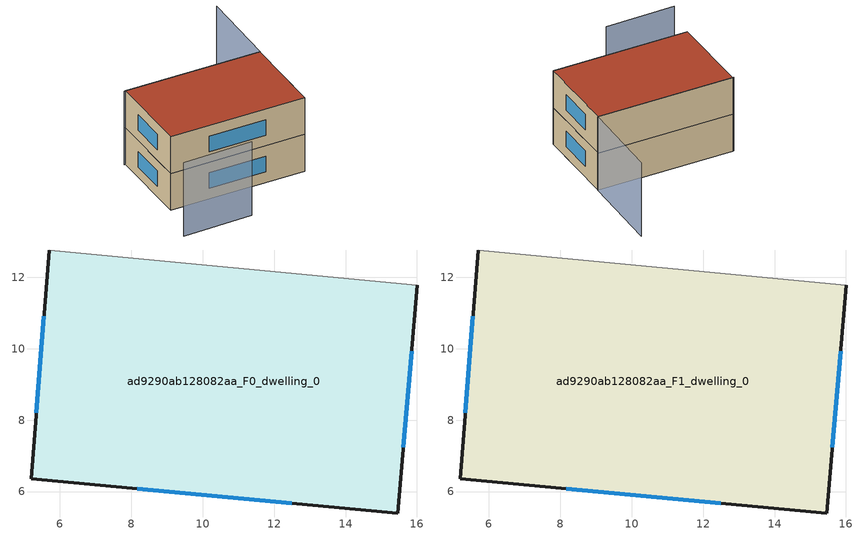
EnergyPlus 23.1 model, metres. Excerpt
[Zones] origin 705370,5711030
ad9290ab128082aa_F0_dwelling_0
 floor ground (EU_floor_Construction): 16.01,11.78 15.46,5.4 5.2,6.35 5.7,12.77 z0
 wall outside (EU_wall_Construction): 5.7,12.77 5.2,6.35 15.46,5.4 16.01,11.78 z0:3
 wall adiabatic (EU_wall_Construction): 16.01,11.78 5.7,12.77 z0:3
 window (EU_Window_Construction): 8.17,6.08 12.5,5.68 / 5.55,10.91 5.34,8.21 / 15.62,7.24 15.85,9.94 z0.87:2.13
ad9290ab128082aa_F1_dwelling_0
 floor to ad9290ab128082aa_F0_dwelling_0 (EU_floor_Construction): 16.01,11.78 15.46,5.4 5.2,6.35 5.7,12.77 z3
 wall outside (EU_wall_Construction): 5.7,12.77 5.2,6.35 15.46,5.4 16.01,11.78 z3:6
 wall adiabatic (EU_wall_Construction): 16.01,11.78 5.7,12.77 z3:6
 window (EU_Window_Construction): 8.17,6.08 12.5,5.68 / 5.55,10.91 5.34,8.21 / 15.62,7.24 15.85,9.94 z3.87:5.13
 roof outside (EU_roof_Construction): 15.46,5.4 16.01,11.78 5.7,12.77 5.2,6.35 z6
shading: 4.24,3.21 9.52,2.84 / 16.63,18.1 16.02,11.78 / 16.02,11.78 5.64,12.77 z0:6
[Building]
EU S2 Campaign: North Axis=0; Terrain=City; Solar Distribution=FullExterior
[Site:Location]
London: Latitude=51.5; Longitude=-0.5; Time Zone=0; Elevation=25
[SizingPeriod:WeatherFileDays]
AnnualSizingPeriod: Begin Month=1; Begin Day of Month=1; End Month=12; End Day of Month=31; Day of Week for Start Day=Monday; Use Weather File Daylight Saving Period=No; Use Weather File Rain and Snow Indicators=No
[MATERIAL]
EU_InternalMass_Material: Roughness=MediumRough; Thickness=0.1; Conductivity=1; Density=1800; Specific Heat=900; Thermal Absorptance=0.9; Solar Absorptance=0.7; Visible Absorptance=0.7
[MATERIAL:NOMASS] Roughness=MediumRough; Thermal Absorptance=0.9; Solar Absorptance=0.7; Visible Absorptance=0.7
Name | Thermal Resistance
EU_wall_NoMass | 0.724719
EU_roof_NoMass | 2.98947
EU_floor_NoMass | 2.39157
[WINDOWMATERIAL:SIMPLEGLAZINGSYSTEM]
EU_Window_SimpleGlazing: UFactor=2.63425; Solar Heat Gain Coefficient=0.76; Visible Transmittance=0.76
[CONSTRUCTION]
EU_wall_Construction: EU_wall_NoMass
EU_roof_Construction: EU_roof_NoMass
EU_floor_Construction: EU_floor_NoMass
EU_Window_Construction: EU_Window_SimpleGlazing
EU_InternalMass_Construction: EU_InternalMass_Material
[ZONE] Type=1; Multiplier=1; Ceiling Height=autocalculate; Floor Area=autocalculate; Part of Total Floor Area=Yes
Name | Volume
ad9290ab128082aa_F0_dwelling_0 | 198.958
ad9290ab128082aa_F1_dwelling_0 | 198.959
[INTERNALMASS] Construction=EU_InternalMass_Construction; Surface Area=66.3194
Name | Zone or ZoneList
ad9290ab128082aa_F0_dwelling_0_EU_InternalMass | ad9290ab128082aa_F0_dwelling_0
ad9290ab128082aa_F1_dwelling_0_EU_InternalMass | ad9290ab128082aa_F1_dwelling_0
[OTHEREQUIPMENT] Fuel Type=Electricity; Design Level Calculation Method=Watts/Area; Power per Zone Floor Area=1; Fraction Latent=0; Fraction Radiant=0; Fraction Lost=0; Carbon Dioxide Generation Rate=0; EndUse Subcategory=EU_Step8_InternalGains
Name | Zone or ZoneList or Space or SpaceList | Schedule
EU_Step8_InternalGain_ad9290ab128082aa_F0_dwelling_0_f000 | ad9290ab128082aa_F0_dwelling_0 | EU_Step8_GainSchedule_ad9290ab128082aa_F0_dwelling_0_f000
EU_Step8_InternalGain_ad9290ab128082aa_F1_dwelling_0_f000 | ad9290ab128082aa_F1_dwelling_0 | EU_Step8_GainSchedule_ad9290ab128082aa_F1_dwelling_0_f000
[ZONEVENTILATION:DESIGNFLOWRATE] Schedule=EU_AlwaysOn; Design Flow Rate Calculation Method=AirChanges/Hour; Air Changes per Hour=0.418135; Ventilation Type=Natural; Fan Pressure Rise=0; Fan Total Efficiency=1; Constant Term Coefficient=1; Temperature Term Coefficient=0; Velocity Term Coefficient=0; Velocity Squared Term Coefficient=0; Minimum Indoor Temperature=-100; Maximum Indoor Temperature=100; Delta Temperature=-100; Minimum Outdoor Temperature=-100; Maximum Outdoor Temperature=100; Maximum Wind Speed=40
Name | Zone or ZoneList or Space or SpaceList
EU_ConstantAir_ad9290ab128082aa_F0_dwelling_0 | ad9290ab128082aa_F0_dwelling_0
EU_ConstantAir_ad9290ab128082aa_F1_dwelling_0 | ad9290ab128082aa_F1_dwelling_0
[HVACTEMPLATE:THERMOSTAT] Constant Heating Setpoint=20; Constant Cooling Setpoint=50
EU_HeatOnly_ad9290ab128082aa_F0_dwelling_0; EU_HeatOnly_ad9290ab128082aa_F1_dwelling_0
[HVACTEMPLATE:ZONE:IDEALLOADSAIRSYSTEM] System Availability Schedule=EU_AlwaysOn; Maximum Heating Supply Air Temperature=50; Minimum Cooling Supply Air Temperature=13; Maximum Heating Supply Air Humidity Ratio=0.0156; Minimum Cooling Supply Air Humidity Ratio=0.0077; Heating Limit=NoLimit; Cooling Limit=NoLimit; Heating Availability Schedule=EU_AlwaysOn; Cooling Availability Schedule=EU_CoolingOff; Dehumidification Control Type=ConstantSensibleHeatRatio; Cooling Sensible Heat Ratio=0.7; Dehumidification Setpoint=60; Humidification Control Type=None; Humidification Setpoint=30; Outdoor Air Method=None; Outdoor Air Flow Rate per Person=0.00944; Outdoor Air Flow Rate per Zone Floor Area=0; Outdoor Air Flow Rate per Zone=0; Demand Controlled Ventilation Type=None; Outdoor Air Economizer Type=NoEconomizer; Heat Recovery Type=None; Sensible Heat Recovery Effectiveness=0.7; Latent Heat Recovery Effectiveness=0.65
Name | Template Thermostat
ad9290ab128082aa_F0_dwelling_0 | EU_HeatOnly_ad9290ab128082aa_F0_dwelling_0
ad9290ab128082aa_F1_dwelling_0 | EU_HeatOnly_ad9290ab128082aa_F1_dwelling_0
[SIZING:ZONE] Zone Cooling Design Supply Air Temperature Input Method=SupplyAirTemperature; Zone Cooling Design Supply Air Temperature=13; Zone Heating Design Supply Air Temperature Input Method=SupplyAirTemperature; Zone Heating Design Supply Air Temperature=50; Zone Cooling Design Supply Air Humidity Ratio=0.008; Zone Heating Design Supply Air Humidity Ratio=0.008; Cooling Design Air Flow Method=DesignDay; Cooling Design Air Flow Rate=0; Cooling Minimum Air Flow per Zone Floor Area=0.000762; Cooling Minimum Air Flow=0; Cooling Minimum Air Flow Fraction=0.2; Heating Design Air Flow Method=DesignDay; Heating Design Air Flow Rate=0; Heating Maximum Air Flow per Zone Floor Area=0.002032; Heating Maximum Air Flow=0.141576; Heating Maximum Air Flow Fraction=0.3; Account for Dedicated Outdoor Air System=No; Dedicated Outdoor Air System Control Strategy=NeutralSupplyAir; Dedicated Outdoor Air Low Setpoint Temperature for Design=autosize; Dedicated Outdoor Air High Setpoint Temperature for Design=autosize; Zone Load Sizing Method=Sensible Load Only No Latent Load; Zone Latent Cooling Design Supply Air Humidity Ratio Input Method=HumidityRatioDifference; Zone Cooling Design Supply Air Humidity Ratio Difference=0.005; Zone Latent Heating Design Supply Air Humidity Ratio Input Method=HumidityRatioDifference; Zone Humidification Design Supply Air Humidity Ratio Difference=0.005
ad9290ab128082aa_F0_dwelling_0; ad9290ab128082aa_F1_dwelling_0
[SCHEDULE:CONSTANT]
Name | Hourly Value
EU_AlwaysOn | 1
EU_CoolingOff | 0
[SCHEDULE:FILE] Column Number=1; Rows to Skip at Top=0; Number of Hours of Data=8760; Column Separator=Comma; Interpolate to Timestep=No; Minutes per Item=60; Adjust Schedule for Daylight Savings=Yes
Name | File
EU_Step8_GainSchedule_ad9290ab128082aa_F0_dwelling_0_f000 | ../../schedules/ad9290ab128082aa/ad9290ab128082aa_F0_dwelling_0_f000_gain.csv
EU_Step8_GainSchedule_ad9290ab128082aa_F1_dwelling_0_f000 | ../../schedules/ad9290ab128082aa/ad9290ab128082aa_F1_dwelling_0_f000_gain.csv
